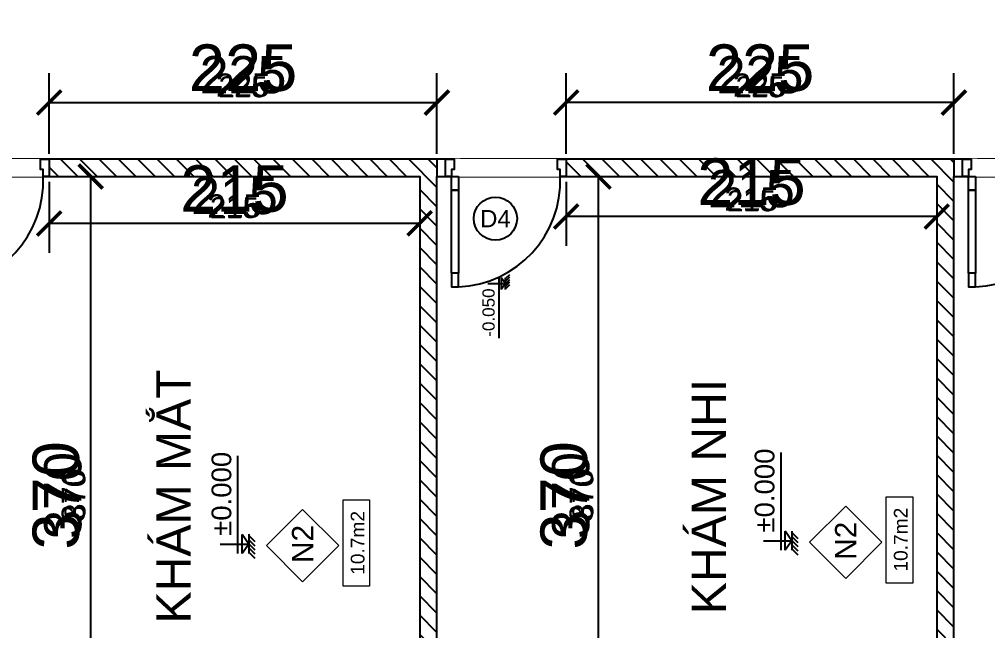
# Model space of a CAD drawing. Header units: millimetres. Extents: x -26398 to 135532, y -376633 to 43268.
# Drawn here: x 42738 to 43300, y -147854 to -147499 of the extents above; entities that cross this region are included whole.
import ezdxf
from ezdxf.enums import TextEntityAlignment as Align

# ---------------------------------------------------------------- set-up
doc = ezdxf.new("R2010")
doc.units = ezdxf.units.MM
for name, color, linetype in [('A-Door', 150, 'Continuous'), ('A5-KICHTHUOC', 251, 'Continuous'), ('cửa', 152, 'Continuous'), ('DIM', 7, 'Continuous'), ('DIM @ 10', 7, 'Continuous'), ('DIM @ 4.5', 7, 'Continuous'), ('DIM @ 5', 7, 'Continuous'), ('DIM @ 8', 7, 'Continuous'), ('NT', 1, 'Continuous'), ('TƯỜNG', 52, 'Continuous')]:
    doc.layers.add(name, color=color, linetype=linetype)
doc.layers.add('A6-GHICHU', color=147, linetype='Continuous', lineweight=20)
doc.styles.add('GHICHU35', font='', dxfattribs={"width": 0.9, "height": 350})
doc.styles.get("Standard").update_dxf_attribs({"font": 'arial.ttf'})
doc.styles.add('TUANH', font='')
doc.styles.get('GHICHU35').set_extended_font_data('VNI-Helve')
doc.styles.get('TUANH').set_extended_font_data('VNI-Helve-Condense', bold=True)
doc.dimstyles.new('SCALE dimmatbang', dxfattribs={"dimscale": 70, "dimtxt": 2.7, "dimasz": 1.4, "dimexe": 1.7, "dimexo": 0.7, "dimtad": 1, "dimtoh": 1, "dimdec": 1, "dimtxsty": 'Standard', "dimblk": 'ARCHTICK', "dimcen": 2.5, "dimclrd": 1, "dimclre": 256, "dimadec": 0, "dimazin": 0, "dimtfac": 1, "dimtdec": 1, "dimtmove": 0, "dimatfit": 3, "dimfxl": 1, "dimarcsym": 0})

# ---------------------------------------------------------------- blocks, each defined once
blk = doc.blocks.new('A$C7DB75F4D')
at = {"layer": 'A-Door'}
for points in [[(625, 740), (625, 660), (665, 660), (665, 740)], [(625, 180), (625, 660), (665, 660), (665, 180)], [(625, 100), (625, 180), (665, 180), (665, 100)], [(35, 100), (35, 60), (50, 60), (50, 50), (50, 0), (0, 0), (0, 100)], [(665, 100), (700, 100), (700, 0), (650, 0), (650, 50), (650, 60), (665, 60)]]:
    blk.add_lwpolyline(points, close=True, dxfattribs=at)
at = {"layer": 'NT', "color": 1}
blk.add_arc((650, 125), 615.5, 92.3278, 182.3278, dxfattribs=at)
blk = doc.blocks.new('CUA (D4)')
blk.add_wipeout([(111639.8, -24571.4), (111640.9, -25321.4), (111742.5, -25321.4), (111742.5, -24571.4)]).dxf.layer = 'TƯỜNG'
blk.add_lwpolyline([(111742.5, -24571.4), (111742.5, -24621.4), (111642.5, -24621.4), (111642.5, -24571.4)], close=True)
at = {"layer": 'cửa', "xscale": -1, "rotation": 270}
blk.add_blockref('A$C7DB75F4D', (111642.5, -25321.4), dxfattribs=at)
blk = doc.blocks.new('1-cote nen')
for p, q in [((-1.8, 267.2), (-1.8, 0)), ((-91.4, 101.9), (827.5, 101.9)), ((-1.8, 0), (-91.4, 62.9)), ((-91.4, 62.9), (87.7, 62.9)), ((89.6, 0), (-91.4, 0)), ((-1.8, 0), (87.7, 62.9)), ((-137.3, -60), (-77.3, 0)), ((-98.7, -60), (-38.7, 0)), ((-60, -60), (0, 0)), ((-21.3, -60), (38.7, 0)), ((17.3, -60), (77.3, 0))]:
    blk.add_line(p, q)
at = {"ltscale": 50, "style": 'GHICHU35', "width": 0.9}
blk.add_attdef('%%P0.000', (75.5, 163.9), '', height=187.5, dxfattribs=at)
blk = doc.blocks.new('_ArchTick')
at = {"color": 0, "linetype": 'ByBlock', "const_width": 0.15}
blk.add_lwpolyline([(-0.5, -0.5), (0.5, 0.5)], dxfattribs=at)
blk = doc.blocks.new('*D6228')
at = {"layer": 'DEFPOINTS', "color": 0, "transparency": 16777216}
for p in [(43073.81, -147590.16), (43073.81, -147590.16), (43073.81, -147960.16)]:
    blk.add_point(p, dxfattribs=at)
at = {"layer": 'DIM', "color": 1, "lineweight": -2, "transparency": 16777216}
blk.add_line((43073.81, -147960.16), (43073.81, -147590.16), dxfattribs=at)
at = {"layer": 'DIM', "lineweight": -2, "transparency": 16777216}
for p, q in [((43076.96, -147590.16), (43081.46, -147590.16)), ((43076.96, -147960.16), (43081.46, -147960.16))]:
    blk.add_line(p, q, dxfattribs=at)
at = {"layer": 'DIM', "color": 1, "lineweight": -2, "transparency": 16777216, "xscale": 6.3, "yscale": 6.3, "zscale": 6.3}
for p, rotation in [((43073.81, -147590.16), 90), ((43073.81, -147960.16), 270)]:
    blk.add_blockref('_ArchTick', p, dxfattribs=dict(at, rotation=rotation))
at = {"layer": 'DIM', "color": 0, "transparency": 16777216, "insert": (43064.79, -147775.16), "char_height": 12.15, "attachment_point": 5, "rotation": 90}
blk.add_mtext('370', dxfattribs=at)
blk = doc.blocks.new('*D6229')
at = {"layer": 'DEFPOINTS', "color": 0, "transparency": 16777216}
for p in [(43073.81, -147590.16), (43073.81, -147590.16), (43073.81, -147960.16)]:
    blk.add_point(p, dxfattribs=at)
at = {"layer": 'DIM', "color": 1, "lineweight": -2, "transparency": 16777216}
blk.add_line((43073.81, -147960.16), (43073.81, -147590.16), dxfattribs=at)
at = {"layer": 'DIM', "lineweight": -2, "transparency": 16777216}
for p, q in [((43080.81, -147590.16), (43090.81, -147590.16)), ((43080.81, -147960.16), (43090.81, -147960.16))]:
    blk.add_line(p, q, dxfattribs=at)
at = {"layer": 'DIM', "color": 1, "lineweight": -2, "transparency": 16777216, "xscale": 14, "yscale": 14, "zscale": 14}
for p, rotation in [((43073.81, -147590.16), 90), ((43073.81, -147960.16), 270)]:
    blk.add_blockref('_ArchTick', p, dxfattribs=dict(at, rotation=rotation))
at = {"layer": 'DIM', "color": 0, "transparency": 16777216, "insert": (43053.76, -147775.16), "char_height": 27, "attachment_point": 5, "rotation": 90}
blk.add_mtext('370', dxfattribs=at)
blk = doc.blocks.new('*D6230')
at = {"layer": 'DEFPOINTS', "color": 0, "transparency": 16777216}
for p in [(43073.81, -147590.16), (43073.81, -147590.16), (43073.81, -147960.16)]:
    blk.add_point(p, dxfattribs=at)
at = {"layer": 'DIM', "color": 1, "lineweight": -2, "transparency": 16777216}
blk.add_line((43073.81, -147960.16), (43073.81, -147590.16), dxfattribs=at)
at = {"layer": 'DIM', "lineweight": -2, "transparency": 16777216}
for p, q in [((43079.41, -147590.16), (43087.41, -147590.16)), ((43079.41, -147960.16), (43087.41, -147960.16))]:
    blk.add_line(p, q, dxfattribs=at)
at = {"layer": 'DIM', "color": 1, "lineweight": -2, "transparency": 16777216, "xscale": 11.2, "yscale": 11.2, "zscale": 11.2}
for p, rotation in [((43073.81, -147590.16), 90), ((43073.81, -147960.16), 270)]:
    blk.add_blockref('_ArchTick', p, dxfattribs=dict(at, rotation=rotation))
at = {"layer": 'DIM', "color": 0, "transparency": 16777216, "insert": (43057.77, -147775.16), "char_height": 21.6, "attachment_point": 5, "rotation": 90}
blk.add_mtext('370', dxfattribs=at)
blk = doc.blocks.new('*D6231')
at = {"layer": 'DEFPOINTS', "color": 0, "transparency": 16777216}
for p in [(43073.81, -147590.16), (43073.81, -147590.16), (43073.81, -147960.16)]:
    blk.add_point(p, dxfattribs=at)
at = {"layer": 'DIM', "color": 1, "lineweight": -2, "transparency": 16777216}
blk.add_line((43073.81, -147960.16), (43073.81, -147590.16), dxfattribs=at)
at = {"layer": 'DIM', "lineweight": -2, "transparency": 16777216}
for p, q in [((43077.31, -147590.16), (43082.31, -147590.16)), ((43077.31, -147960.16), (43082.31, -147960.16))]:
    blk.add_line(p, q, dxfattribs=at)
at = {"layer": 'DIM', "color": 1, "lineweight": -2, "transparency": 16777216, "xscale": 7, "yscale": 7, "zscale": 7}
for p, rotation in [((43073.81, -147590.16), 90), ((43073.81, -147960.16), 270)]:
    blk.add_blockref('_ArchTick', p, dxfattribs=dict(at, rotation=rotation))
at = {"layer": 'DIM', "color": 0, "transparency": 16777216, "insert": (43063.78, -147775.16), "char_height": 13.5, "attachment_point": 5, "rotation": 90}
blk.add_mtext('370', dxfattribs=at)
blk = doc.blocks.new('*D6233')
at = {"layer": 'DEFPOINTS', "color": 0, "transparency": 16777216}
for p in [(43055, -147590.16), (43270, -147590.16), (43055, -147613.38)]:
    blk.add_point(p, dxfattribs=at)
at = {"layer": 'DIM', "lineweight": -2, "transparency": 16777216}
for p, q in [((43055, -147593.31), (43055, -147621.03)), ((43270, -147593.31), (43270, -147621.03))]:
    blk.add_line(p, q, dxfattribs=at)
at = {"layer": 'DIM', "color": 1, "lineweight": -2, "transparency": 16777216}
blk.add_line((43270, -147613.38), (43055, -147613.38), dxfattribs=at)
at = {"layer": 'DIM', "color": 1, "lineweight": -2, "transparency": 16777216, "xscale": 6.3, "yscale": 6.3, "zscale": 6.3, "rotation": 180}
blk.add_blockref('_ArchTick', (43055, -147613.38), dxfattribs=at)
at = {"layer": 'DIM', "color": 1, "lineweight": -2, "transparency": 16777216, "xscale": 6.3, "yscale": 6.3, "zscale": 6.3}
blk.add_blockref('_ArchTick', (43270, -147613.38), dxfattribs=at)
at = {"layer": 'DIM', "color": 0, "transparency": 16777216, "insert": (43162.5, -147604.37), "char_height": 12.15, "attachment_point": 5}
blk.add_mtext('215', dxfattribs=at)
blk = doc.blocks.new('*D6234')
at = {"layer": 'DEFPOINTS', "color": 0, "transparency": 16777216}
for p in [(43055, -147590.16), (43270, -147590.16), (43055, -147613.38)]:
    blk.add_point(p, dxfattribs=at)
at = {"layer": 'DIM', "lineweight": -2, "transparency": 16777216}
for p, q in [((43055, -147597.16), (43055, -147630.38)), ((43270, -147597.16), (43270, -147630.38))]:
    blk.add_line(p, q, dxfattribs=at)
at = {"layer": 'DIM', "color": 1, "lineweight": -2, "transparency": 16777216}
blk.add_line((43270, -147613.38), (43055, -147613.38), dxfattribs=at)
at = {"layer": 'DIM', "color": 1, "lineweight": -2, "transparency": 16777216, "xscale": 14, "yscale": 14, "zscale": 14, "rotation": 180}
blk.add_blockref('_ArchTick', (43055, -147613.38), dxfattribs=at)
at = {"layer": 'DIM', "color": 1, "lineweight": -2, "transparency": 16777216, "xscale": 14, "yscale": 14, "zscale": 14}
blk.add_blockref('_ArchTick', (43270, -147613.38), dxfattribs=at)
at = {"layer": 'DIM', "color": 0, "transparency": 16777216, "insert": (43162.5, -147593.35), "char_height": 27, "attachment_point": 5}
blk.add_mtext('215', dxfattribs=at)
blk = doc.blocks.new('*D6235')
at = {"layer": 'DEFPOINTS', "color": 0, "transparency": 16777216}
for p in [(43055, -147590.16), (43270, -147590.16), (43055, -147613.38)]:
    blk.add_point(p, dxfattribs=at)
at = {"layer": 'DIM', "lineweight": -2, "transparency": 16777216}
for p, q in [((43055, -147595.76), (43055, -147626.98)), ((43270, -147595.76), (43270, -147626.98))]:
    blk.add_line(p, q, dxfattribs=at)
at = {"layer": 'DIM', "color": 1, "lineweight": -2, "transparency": 16777216}
blk.add_line((43270, -147613.38), (43055, -147613.38), dxfattribs=at)
at = {"layer": 'DIM', "color": 1, "lineweight": -2, "transparency": 16777216, "xscale": 11.2, "yscale": 11.2, "zscale": 11.2, "rotation": 180}
blk.add_blockref('_ArchTick', (43055, -147613.38), dxfattribs=at)
at = {"layer": 'DIM', "color": 1, "lineweight": -2, "transparency": 16777216, "xscale": 11.2, "yscale": 11.2, "zscale": 11.2}
blk.add_blockref('_ArchTick', (43270, -147613.38), dxfattribs=at)
at = {"layer": 'DIM', "color": 0, "transparency": 16777216, "insert": (43162.5, -147597.35), "char_height": 21.6, "attachment_point": 5}
blk.add_mtext('215', dxfattribs=at)
blk = doc.blocks.new('*D6236')
at = {"layer": 'DEFPOINTS', "color": 0, "transparency": 16777216}
for p in [(43055, -147590.16), (43270, -147590.16), (43055, -147613.38)]:
    blk.add_point(p, dxfattribs=at)
at = {"layer": 'DIM', "lineweight": -2, "transparency": 16777216}
for p, q in [((43055, -147593.66), (43055, -147621.88)), ((43270, -147593.66), (43270, -147621.88))]:
    blk.add_line(p, q, dxfattribs=at)
at = {"layer": 'DIM', "color": 1, "lineweight": -2, "transparency": 16777216}
blk.add_line((43270, -147613.38), (43055, -147613.38), dxfattribs=at)
at = {"layer": 'DIM', "color": 1, "lineweight": -2, "transparency": 16777216, "xscale": 7, "yscale": 7, "zscale": 7, "rotation": 180}
blk.add_blockref('_ArchTick', (43055, -147613.38), dxfattribs=at)
at = {"layer": 'DIM', "color": 1, "lineweight": -2, "transparency": 16777216, "xscale": 7, "yscale": 7, "zscale": 7}
blk.add_blockref('_ArchTick', (43270, -147613.38), dxfattribs=at)
at = {"layer": 'DIM', "color": 0, "transparency": 16777216, "insert": (43162.5, -147603.36), "char_height": 13.5, "attachment_point": 5}
blk.add_mtext('215', dxfattribs=at)
blk = doc.blocks.new('*D6238')
at = {"layer": 'DEFPOINTS', "color": 0, "transparency": 16777216}
for p in [(43055, -147547.26), (43055, -147580.16), (43280, -147580.16)]:
    blk.add_point(p, dxfattribs=at)
at = {"layer": 'DIM', "lineweight": -2, "transparency": 16777216}
for p, q in [((43055, -147577.01), (43055, -147539.61)), ((43280, -147577.01), (43280, -147539.61))]:
    blk.add_line(p, q, dxfattribs=at)
at = {"layer": 'DIM', "color": 1, "lineweight": -2, "transparency": 16777216}
blk.add_line((43280, -147547.26), (43055, -147547.26), dxfattribs=at)
at = {"layer": 'DIM', "color": 1, "lineweight": -2, "transparency": 16777216, "xscale": 6.3, "yscale": 6.3, "zscale": 6.3, "rotation": 180}
blk.add_blockref('_ArchTick', (43055, -147547.26), dxfattribs=at)
at = {"layer": 'DIM', "color": 1, "lineweight": -2, "transparency": 16777216, "xscale": 6.3, "yscale": 6.3, "zscale": 6.3}
blk.add_blockref('_ArchTick', (43280, -147547.26), dxfattribs=at)
at = {"layer": 'DIM', "color": 0, "transparency": 16777216, "insert": (43167.5, -147538.24), "char_height": 12.15, "attachment_point": 5}
blk.add_mtext('225', dxfattribs=at)
blk = doc.blocks.new('*D6239')
at = {"layer": 'DEFPOINTS', "color": 0, "transparency": 16777216}
for p in [(43055, -147547.26), (43055, -147580.16), (43280, -147580.16)]:
    blk.add_point(p, dxfattribs=at)
at = {"layer": 'DIM', "lineweight": -2, "transparency": 16777216}
for p, q in [((43055, -147573.16), (43055, -147530.26)), ((43280, -147573.16), (43280, -147530.26))]:
    blk.add_line(p, q, dxfattribs=at)
at = {"layer": 'DIM', "color": 1, "lineweight": -2, "transparency": 16777216}
blk.add_line((43280, -147547.26), (43055, -147547.26), dxfattribs=at)
at = {"layer": 'DIM', "color": 1, "lineweight": -2, "transparency": 16777216, "xscale": 14, "yscale": 14, "zscale": 14, "rotation": 180}
blk.add_blockref('_ArchTick', (43055, -147547.26), dxfattribs=at)
at = {"layer": 'DIM', "color": 1, "lineweight": -2, "transparency": 16777216, "xscale": 14, "yscale": 14, "zscale": 14}
blk.add_blockref('_ArchTick', (43280, -147547.26), dxfattribs=at)
at = {"layer": 'DIM', "color": 0, "transparency": 16777216, "insert": (43167.5, -147527.22), "char_height": 27, "attachment_point": 5}
blk.add_mtext('225', dxfattribs=at)
blk = doc.blocks.new('*D6240')
at = {"layer": 'DEFPOINTS', "color": 0, "transparency": 16777216}
for p in [(43055, -147547.26), (43055, -147580.16), (43280, -147580.16)]:
    blk.add_point(p, dxfattribs=at)
at = {"layer": 'DIM', "lineweight": -2, "transparency": 16777216}
for p, q in [((43055, -147574.56), (43055, -147533.66)), ((43280, -147574.56), (43280, -147533.66))]:
    blk.add_line(p, q, dxfattribs=at)
at = {"layer": 'DIM', "color": 1, "lineweight": -2, "transparency": 16777216}
blk.add_line((43280, -147547.26), (43055, -147547.26), dxfattribs=at)
at = {"layer": 'DIM', "color": 1, "lineweight": -2, "transparency": 16777216, "xscale": 11.2, "yscale": 11.2, "zscale": 11.2, "rotation": 180}
blk.add_blockref('_ArchTick', (43055, -147547.26), dxfattribs=at)
at = {"layer": 'DIM', "color": 1, "lineweight": -2, "transparency": 16777216, "xscale": 11.2, "yscale": 11.2, "zscale": 11.2}
blk.add_blockref('_ArchTick', (43280, -147547.26), dxfattribs=at)
at = {"layer": 'DIM', "color": 0, "transparency": 16777216, "insert": (43167.5, -147531.23), "char_height": 21.6, "attachment_point": 5}
blk.add_mtext('225', dxfattribs=at)
blk = doc.blocks.new('*D6241')
at = {"layer": 'DEFPOINTS', "color": 0, "transparency": 16777216}
for p in [(43055, -147547.26), (43055, -147580.16), (43280, -147580.16)]:
    blk.add_point(p, dxfattribs=at)
at = {"layer": 'DIM', "lineweight": -2, "transparency": 16777216}
for p, q in [((43055, -147576.66), (43055, -147538.76)), ((43280, -147576.66), (43280, -147538.76))]:
    blk.add_line(p, q, dxfattribs=at)
at = {"layer": 'DIM', "color": 1, "lineweight": -2, "transparency": 16777216}
blk.add_line((43280, -147547.26), (43055, -147547.26), dxfattribs=at)
at = {"layer": 'DIM', "color": 1, "lineweight": -2, "transparency": 16777216, "xscale": 7, "yscale": 7, "zscale": 7, "rotation": 180}
blk.add_blockref('_ArchTick', (43055, -147547.26), dxfattribs=at)
at = {"layer": 'DIM', "color": 1, "lineweight": -2, "transparency": 16777216, "xscale": 7, "yscale": 7, "zscale": 7}
blk.add_blockref('_ArchTick', (43280, -147547.26), dxfattribs=at)
at = {"layer": 'DIM', "color": 0, "transparency": 16777216, "insert": (43167.5, -147537.24), "char_height": 13.5, "attachment_point": 5}
blk.add_mtext('225', dxfattribs=at)
blk = doc.blocks.new('*D6248')
at = {"layer": 'DEFPOINTS', "color": 0, "transparency": 16777216}
for p in [(42779.08, -147590.16), (42779.08, -147590.16), (42779.08, -147960.16)]:
    blk.add_point(p, dxfattribs=at)
at = {"layer": 'DIM', "color": 1, "lineweight": -2, "transparency": 16777216}
blk.add_line((42779.08, -147960.16), (42779.08, -147590.16), dxfattribs=at)
at = {"layer": 'DIM', "lineweight": -2, "transparency": 16777216}
for p, q in [((42782.23, -147590.16), (42786.73, -147590.16)), ((42782.23, -147960.16), (42786.73, -147960.16))]:
    blk.add_line(p, q, dxfattribs=at)
at = {"layer": 'DIM', "color": 1, "lineweight": -2, "transparency": 16777216, "xscale": 6.3, "yscale": 6.3, "zscale": 6.3}
for p, rotation in [((42779.08, -147590.16), 90), ((42779.08, -147960.16), 270)]:
    blk.add_blockref('_ArchTick', p, dxfattribs=dict(at, rotation=rotation))
at = {"layer": 'DIM', "color": 0, "transparency": 16777216, "insert": (42770.06, -147775.16), "char_height": 12.15, "attachment_point": 5, "rotation": 90}
blk.add_mtext('370', dxfattribs=at)
blk = doc.blocks.new('*D6249')
at = {"layer": 'DEFPOINTS', "color": 0, "transparency": 16777216}
for p in [(42779.08, -147590.16), (42779.08, -147590.16), (42779.08, -147960.16)]:
    blk.add_point(p, dxfattribs=at)
at = {"layer": 'DIM', "color": 1, "lineweight": -2, "transparency": 16777216}
blk.add_line((42779.08, -147960.16), (42779.08, -147590.16), dxfattribs=at)
at = {"layer": 'DIM', "lineweight": -2, "transparency": 16777216}
for p, q in [((42786.08, -147590.16), (42796.08, -147590.16)), ((42786.08, -147960.16), (42796.08, -147960.16))]:
    blk.add_line(p, q, dxfattribs=at)
at = {"layer": 'DIM', "color": 1, "lineweight": -2, "transparency": 16777216, "xscale": 14, "yscale": 14, "zscale": 14}
for p, rotation in [((42779.08, -147590.16), 90), ((42779.08, -147960.16), 270)]:
    blk.add_blockref('_ArchTick', p, dxfattribs=dict(at, rotation=rotation))
at = {"layer": 'DIM', "color": 0, "transparency": 16777216, "insert": (42759.03, -147775.16), "char_height": 27, "attachment_point": 5, "rotation": 90}
blk.add_mtext('370', dxfattribs=at)
blk = doc.blocks.new('*D6250')
at = {"layer": 'DEFPOINTS', "color": 0, "transparency": 16777216}
for p in [(42779.08, -147590.16), (42779.08, -147590.16), (42779.08, -147960.16)]:
    blk.add_point(p, dxfattribs=at)
at = {"layer": 'DIM', "color": 1, "lineweight": -2, "transparency": 16777216}
blk.add_line((42779.08, -147960.16), (42779.08, -147590.16), dxfattribs=at)
at = {"layer": 'DIM', "lineweight": -2, "transparency": 16777216}
for p, q in [((42784.68, -147590.16), (42792.68, -147590.16)), ((42784.68, -147960.16), (42792.68, -147960.16))]:
    blk.add_line(p, q, dxfattribs=at)
at = {"layer": 'DIM', "color": 1, "lineweight": -2, "transparency": 16777216, "xscale": 11.2, "yscale": 11.2, "zscale": 11.2}
for p, rotation in [((42779.08, -147590.16), 90), ((42779.08, -147960.16), 270)]:
    blk.add_blockref('_ArchTick', p, dxfattribs=dict(at, rotation=rotation))
at = {"layer": 'DIM', "color": 0, "transparency": 16777216, "insert": (42763.04, -147775.16), "char_height": 21.6, "attachment_point": 5, "rotation": 90}
blk.add_mtext('370', dxfattribs=at)
blk = doc.blocks.new('*D6251')
at = {"layer": 'DEFPOINTS', "color": 0, "transparency": 16777216}
for p in [(42779.08, -147590.16), (42779.08, -147590.16), (42779.08, -147960.16)]:
    blk.add_point(p, dxfattribs=at)
at = {"layer": 'DIM', "color": 1, "lineweight": -2, "transparency": 16777216}
blk.add_line((42779.08, -147960.16), (42779.08, -147590.16), dxfattribs=at)
at = {"layer": 'DIM', "lineweight": -2, "transparency": 16777216}
for p, q in [((42782.58, -147590.16), (42787.58, -147590.16)), ((42782.58, -147960.16), (42787.58, -147960.16))]:
    blk.add_line(p, q, dxfattribs=at)
at = {"layer": 'DIM', "color": 1, "lineweight": -2, "transparency": 16777216, "xscale": 7, "yscale": 7, "zscale": 7}
for p, rotation in [((42779.08, -147590.16), 90), ((42779.08, -147960.16), 270)]:
    blk.add_blockref('_ArchTick', p, dxfattribs=dict(at, rotation=rotation))
at = {"layer": 'DIM', "color": 0, "transparency": 16777216, "insert": (42769.06, -147775.16), "char_height": 13.5, "attachment_point": 5, "rotation": 90}
blk.add_mtext('370', dxfattribs=at)
blk = doc.blocks.new('*D6253')
at = {"layer": 'DEFPOINTS', "color": 0, "transparency": 16777216}
for p in [(42755, -147590.16), (42970, -147590.16), (42755, -147617.36)]:
    blk.add_point(p, dxfattribs=at)
at = {"layer": 'DIM', "lineweight": -2, "transparency": 16777216}
for p, q in [((42755, -147593.31), (42755, -147625.01)), ((42970, -147593.31), (42970, -147625.01))]:
    blk.add_line(p, q, dxfattribs=at)
at = {"layer": 'DIM', "color": 1, "lineweight": -2, "transparency": 16777216}
blk.add_line((42970, -147617.36), (42755, -147617.36), dxfattribs=at)
at = {"layer": 'DIM', "color": 1, "lineweight": -2, "transparency": 16777216, "xscale": 6.3, "yscale": 6.3, "zscale": 6.3, "rotation": 180}
blk.add_blockref('_ArchTick', (42755, -147617.36), dxfattribs=at)
at = {"layer": 'DIM', "color": 1, "lineweight": -2, "transparency": 16777216, "xscale": 6.3, "yscale": 6.3, "zscale": 6.3}
blk.add_blockref('_ArchTick', (42970, -147617.36), dxfattribs=at)
at = {"layer": 'DIM', "color": 0, "transparency": 16777216, "insert": (42862.5, -147608.35), "char_height": 12.15, "attachment_point": 5}
blk.add_mtext('215', dxfattribs=at)
blk = doc.blocks.new('*D6254')
at = {"layer": 'DEFPOINTS', "color": 0, "transparency": 16777216}
for p in [(42755, -147590.16), (42970, -147590.16), (42755, -147617.36)]:
    blk.add_point(p, dxfattribs=at)
at = {"layer": 'DIM', "lineweight": -2, "transparency": 16777216}
for p, q in [((42755, -147597.16), (42755, -147634.36)), ((42970, -147597.16), (42970, -147634.36))]:
    blk.add_line(p, q, dxfattribs=at)
at = {"layer": 'DIM', "color": 1, "lineweight": -2, "transparency": 16777216}
blk.add_line((42970, -147617.36), (42755, -147617.36), dxfattribs=at)
at = {"layer": 'DIM', "color": 1, "lineweight": -2, "transparency": 16777216, "xscale": 14, "yscale": 14, "zscale": 14, "rotation": 180}
blk.add_blockref('_ArchTick', (42755, -147617.36), dxfattribs=at)
at = {"layer": 'DIM', "color": 1, "lineweight": -2, "transparency": 16777216, "xscale": 14, "yscale": 14, "zscale": 14}
blk.add_blockref('_ArchTick', (42970, -147617.36), dxfattribs=at)
at = {"layer": 'DIM', "color": 0, "transparency": 16777216, "insert": (42862.5, -147597.33), "char_height": 27, "attachment_point": 5}
blk.add_mtext('215', dxfattribs=at)
blk = doc.blocks.new('*D6255')
at = {"layer": 'DEFPOINTS', "color": 0, "transparency": 16777216}
for p in [(42755, -147590.16), (42970, -147590.16), (42755, -147617.36)]:
    blk.add_point(p, dxfattribs=at)
at = {"layer": 'DIM', "lineweight": -2, "transparency": 16777216}
for p, q in [((42755, -147595.76), (42755, -147630.96)), ((42970, -147595.76), (42970, -147630.96))]:
    blk.add_line(p, q, dxfattribs=at)
at = {"layer": 'DIM', "color": 1, "lineweight": -2, "transparency": 16777216}
blk.add_line((42970, -147617.36), (42755, -147617.36), dxfattribs=at)
at = {"layer": 'DIM', "color": 1, "lineweight": -2, "transparency": 16777216, "xscale": 11.2, "yscale": 11.2, "zscale": 11.2, "rotation": 180}
blk.add_blockref('_ArchTick', (42755, -147617.36), dxfattribs=at)
at = {"layer": 'DIM', "color": 1, "lineweight": -2, "transparency": 16777216, "xscale": 11.2, "yscale": 11.2, "zscale": 11.2}
blk.add_blockref('_ArchTick', (42970, -147617.36), dxfattribs=at)
at = {"layer": 'DIM', "color": 0, "transparency": 16777216, "insert": (42862.5, -147601.34), "char_height": 21.6, "attachment_point": 5}
blk.add_mtext('215', dxfattribs=at)
blk = doc.blocks.new('*D6256')
at = {"layer": 'DEFPOINTS', "color": 0, "transparency": 16777216}
for p in [(42755, -147590.16), (42970, -147590.16), (42755, -147617.36)]:
    blk.add_point(p, dxfattribs=at)
at = {"layer": 'DIM', "lineweight": -2, "transparency": 16777216}
for p, q in [((42755, -147593.66), (42755, -147625.86)), ((42970, -147593.66), (42970, -147625.86))]:
    blk.add_line(p, q, dxfattribs=at)
at = {"layer": 'DIM', "color": 1, "lineweight": -2, "transparency": 16777216}
blk.add_line((42970, -147617.36), (42755, -147617.36), dxfattribs=at)
at = {"layer": 'DIM', "color": 1, "lineweight": -2, "transparency": 16777216, "xscale": 7, "yscale": 7, "zscale": 7, "rotation": 180}
blk.add_blockref('_ArchTick', (42755, -147617.36), dxfattribs=at)
at = {"layer": 'DIM', "color": 1, "lineweight": -2, "transparency": 16777216, "xscale": 7, "yscale": 7, "zscale": 7}
blk.add_blockref('_ArchTick', (42970, -147617.36), dxfattribs=at)
at = {"layer": 'DIM', "color": 0, "transparency": 16777216, "insert": (42862.5, -147607.35), "char_height": 13.5, "attachment_point": 5}
blk.add_mtext('215', dxfattribs=at)
blk = doc.blocks.new('*D6258')
at = {"layer": 'DEFPOINTS', "color": 0, "transparency": 16777216}
for p in [(42980, -147547.26), (42755, -147580.16), (42980, -147580.16)]:
    blk.add_point(p, dxfattribs=at)
at = {"layer": 'DIM', "lineweight": -2, "transparency": 16777216}
for p, q in [((42755, -147577.01), (42755, -147539.61)), ((42980, -147577.01), (42980, -147539.61))]:
    blk.add_line(p, q, dxfattribs=at)
at = {"layer": 'DIM', "color": 1, "lineweight": -2, "transparency": 16777216}
blk.add_line((42755, -147547.26), (42980, -147547.26), dxfattribs=at)
at = {"layer": 'DIM', "color": 1, "lineweight": -2, "transparency": 16777216, "xscale": 6.3, "yscale": 6.3, "zscale": 6.3, "rotation": 180}
blk.add_blockref('_ArchTick', (42755, -147547.26), dxfattribs=at)
at = {"layer": 'DIM', "color": 1, "lineweight": -2, "transparency": 16777216, "xscale": 6.3, "yscale": 6.3, "zscale": 6.3}
blk.add_blockref('_ArchTick', (42980, -147547.26), dxfattribs=at)
at = {"layer": 'DIM', "color": 0, "transparency": 16777216, "insert": (42867.5, -147538.24), "char_height": 12.15, "attachment_point": 5}
blk.add_mtext('225', dxfattribs=at)
blk = doc.blocks.new('*D6259')
at = {"layer": 'DEFPOINTS', "color": 0, "transparency": 16777216}
for p in [(42980, -147547.26), (42755, -147580.16), (42980, -147580.16)]:
    blk.add_point(p, dxfattribs=at)
at = {"layer": 'DIM', "lineweight": -2, "transparency": 16777216}
for p, q in [((42755, -147573.16), (42755, -147530.26)), ((42980, -147573.16), (42980, -147530.26))]:
    blk.add_line(p, q, dxfattribs=at)
at = {"layer": 'DIM', "color": 1, "lineweight": -2, "transparency": 16777216}
blk.add_line((42755, -147547.26), (42980, -147547.26), dxfattribs=at)
at = {"layer": 'DIM', "color": 1, "lineweight": -2, "transparency": 16777216, "xscale": 14, "yscale": 14, "zscale": 14, "rotation": 180}
blk.add_blockref('_ArchTick', (42755, -147547.26), dxfattribs=at)
at = {"layer": 'DIM', "color": 1, "lineweight": -2, "transparency": 16777216, "xscale": 14, "yscale": 14, "zscale": 14}
blk.add_blockref('_ArchTick', (42980, -147547.26), dxfattribs=at)
at = {"layer": 'DIM', "color": 0, "transparency": 16777216, "insert": (42867.5, -147527.22), "char_height": 27, "attachment_point": 5}
blk.add_mtext('225', dxfattribs=at)
blk = doc.blocks.new('*D6260')
at = {"layer": 'DEFPOINTS', "color": 0, "transparency": 16777216}
for p in [(42980, -147547.26), (42755, -147580.16), (42980, -147580.16)]:
    blk.add_point(p, dxfattribs=at)
at = {"layer": 'DIM', "lineweight": -2, "transparency": 16777216}
for p, q in [((42755, -147574.56), (42755, -147533.66)), ((42980, -147574.56), (42980, -147533.66))]:
    blk.add_line(p, q, dxfattribs=at)
at = {"layer": 'DIM', "color": 1, "lineweight": -2, "transparency": 16777216}
blk.add_line((42755, -147547.26), (42980, -147547.26), dxfattribs=at)
at = {"layer": 'DIM', "color": 1, "lineweight": -2, "transparency": 16777216, "xscale": 11.2, "yscale": 11.2, "zscale": 11.2, "rotation": 180}
blk.add_blockref('_ArchTick', (42755, -147547.26), dxfattribs=at)
at = {"layer": 'DIM', "color": 1, "lineweight": -2, "transparency": 16777216, "xscale": 11.2, "yscale": 11.2, "zscale": 11.2}
blk.add_blockref('_ArchTick', (42980, -147547.26), dxfattribs=at)
at = {"layer": 'DIM', "color": 0, "transparency": 16777216, "insert": (42867.5, -147531.23), "char_height": 21.6, "attachment_point": 5}
blk.add_mtext('225', dxfattribs=at)
blk = doc.blocks.new('*D6261')
at = {"layer": 'DEFPOINTS', "color": 0, "transparency": 16777216}
for p in [(42980, -147547.26), (42755, -147580.16), (42980, -147580.16)]:
    blk.add_point(p, dxfattribs=at)
at = {"layer": 'DIM', "lineweight": -2, "transparency": 16777216}
for p, q in [((42755, -147576.66), (42755, -147538.76)), ((42980, -147576.66), (42980, -147538.76))]:
    blk.add_line(p, q, dxfattribs=at)
at = {"layer": 'DIM', "color": 1, "lineweight": -2, "transparency": 16777216}
blk.add_line((42755, -147547.26), (42980, -147547.26), dxfattribs=at)
at = {"layer": 'DIM', "color": 1, "lineweight": -2, "transparency": 16777216, "xscale": 7, "yscale": 7, "zscale": 7, "rotation": 180}
blk.add_blockref('_ArchTick', (42755, -147547.26), dxfattribs=at)
at = {"layer": 'DIM', "color": 1, "lineweight": -2, "transparency": 16777216, "xscale": 7, "yscale": 7, "zscale": 7}
blk.add_blockref('_ArchTick', (42980, -147547.26), dxfattribs=at)
at = {"layer": 'DIM', "color": 0, "transparency": 16777216, "insert": (42867.5, -147537.24), "char_height": 13.5, "attachment_point": 5}
blk.add_mtext('225', dxfattribs=at)
blk = doc.blocks.new('*U8947')
at = {"layer": 'DIM @ 10'}
dim = blk.add_linear_dim(base=(43073.81, -147590.16), p1=(43073.81, -147960.16), p2=(43073.81, -147590.16), angle=90, dimstyle='SCALE dimmatbang', override={"dimscale": 10, "dimtix": 0, "dimtofl": 1, "dimtmove": 0, "dimatfit": 3}, dxfattribs=at)
dim.commit()
dim.dimension.update_dxf_attribs({"geometry": '*D6229', "text_midpoint": (43053.76, -147775.16)})
at = {"layer": 'DIM @ 4.5'}
dim = blk.add_linear_dim(base=(43073.81, -147590.16), p1=(43073.81, -147960.16), p2=(43073.81, -147590.16), angle=90, dimstyle='SCALE dimmatbang', override={"dimscale": 4.5, "dimtix": 0, "dimtofl": 1, "dimtmove": 0, "dimatfit": 3}, dxfattribs=at)
dim.commit()
dim.dimension.update_dxf_attribs({"geometry": '*D6228', "text_midpoint": (43064.79, -147775.16)})
at = {"layer": 'DIM @ 5'}
dim = blk.add_linear_dim(base=(43073.81, -147590.16), p1=(43073.81, -147960.16), p2=(43073.81, -147590.16), angle=90, dimstyle='SCALE dimmatbang', override={"dimscale": 5, "dimtix": 0, "dimtofl": 1, "dimtmove": 0, "dimatfit": 3}, dxfattribs=at)
dim.commit()
dim.dimension.update_dxf_attribs({"geometry": '*D6231', "text_midpoint": (43063.78, -147775.16)})
at = {"layer": 'DIM @ 8'}
dim = blk.add_linear_dim(base=(43073.81, -147590.16), p1=(43073.81, -147960.16), p2=(43073.81, -147590.16), angle=90, dimstyle='SCALE dimmatbang', override={"dimscale": 8, "dimtix": 0, "dimtofl": 1, "dimtmove": 0, "dimatfit": 3}, dxfattribs=at)
dim.commit()
dim.dimension.update_dxf_attribs({"geometry": '*D6230', "text_midpoint": (43057.77, -147775.16)})
blk = doc.blocks.new('*U8948')
at = {"layer": 'DIM @ 10'}
dim = blk.add_linear_dim(base=(43055, -147613.38), p1=(43270, -147590.16), p2=(43055, -147590.16), angle=180, dimstyle='SCALE dimmatbang', override={"dimscale": 10, "dimtix": 0, "dimtofl": 1, "dimtmove": 0, "dimatfit": 3}, dxfattribs=at)
dim.commit()
dim.dimension.update_dxf_attribs({"geometry": '*D6234', "text_midpoint": (43162.5, -147593.35)})
at = {"layer": 'DIM @ 4.5'}
dim = blk.add_linear_dim(base=(43055, -147613.38), p1=(43270, -147590.16), p2=(43055, -147590.16), angle=180, dimstyle='SCALE dimmatbang', override={"dimscale": 4.5, "dimtix": 0, "dimtofl": 1, "dimtmove": 0, "dimatfit": 3}, dxfattribs=at)
dim.commit()
dim.dimension.update_dxf_attribs({"geometry": '*D6233', "text_midpoint": (43162.5, -147604.37)})
at = {"layer": 'DIM @ 5'}
dim = blk.add_linear_dim(base=(43055, -147613.38), p1=(43270, -147590.16), p2=(43055, -147590.16), angle=180, dimstyle='SCALE dimmatbang', override={"dimscale": 5, "dimtix": 0, "dimtofl": 1, "dimtmove": 0, "dimatfit": 3}, dxfattribs=at)
dim.commit()
dim.dimension.update_dxf_attribs({"geometry": '*D6236', "text_midpoint": (43162.5, -147603.36)})
at = {"layer": 'DIM @ 8'}
dim = blk.add_linear_dim(base=(43055, -147613.38), p1=(43270, -147590.16), p2=(43055, -147590.16), angle=180, dimstyle='SCALE dimmatbang', override={"dimscale": 8, "dimtix": 0, "dimtofl": 1, "dimtmove": 0, "dimatfit": 3}, dxfattribs=at)
dim.commit()
dim.dimension.update_dxf_attribs({"geometry": '*D6235', "text_midpoint": (43162.5, -147597.35)})
blk = doc.blocks.new('*U8949')
at = {"layer": 'DIM @ 10'}
dim = blk.add_linear_dim(base=(43055, -147547.26), p1=(43280, -147580.16), p2=(43055, -147580.16), angle=180, dimstyle='SCALE dimmatbang', override={"dimscale": 10, "dimtix": 0, "dimtofl": 1, "dimtmove": 0, "dimatfit": 3}, dxfattribs=at)
dim.commit()
dim.dimension.update_dxf_attribs({"geometry": '*D6239', "text_midpoint": (43167.5, -147527.22)})
at = {"layer": 'DIM @ 4.5'}
dim = blk.add_linear_dim(base=(43055, -147547.26), p1=(43280, -147580.16), p2=(43055, -147580.16), angle=180, dimstyle='SCALE dimmatbang', override={"dimscale": 4.5, "dimtix": 0, "dimtofl": 1, "dimtmove": 0, "dimatfit": 3}, dxfattribs=at)
dim.commit()
dim.dimension.update_dxf_attribs({"geometry": '*D6238', "text_midpoint": (43167.5, -147538.24)})
at = {"layer": 'DIM @ 5'}
dim = blk.add_linear_dim(base=(43055, -147547.26), p1=(43280, -147580.16), p2=(43055, -147580.16), angle=180, dimstyle='SCALE dimmatbang', override={"dimscale": 5, "dimtix": 0, "dimtofl": 1, "dimtmove": 0, "dimatfit": 3}, dxfattribs=at)
dim.commit()
dim.dimension.update_dxf_attribs({"geometry": '*D6241', "text_midpoint": (43167.5, -147537.24)})
at = {"layer": 'DIM @ 8'}
dim = blk.add_linear_dim(base=(43055, -147547.26), p1=(43280, -147580.16), p2=(43055, -147580.16), angle=180, dimstyle='SCALE dimmatbang', override={"dimscale": 8, "dimtix": 0, "dimtofl": 1, "dimtmove": 0, "dimatfit": 3}, dxfattribs=at)
dim.commit()
dim.dimension.update_dxf_attribs({"geometry": '*D6240', "text_midpoint": (43167.5, -147531.23)})
blk = doc.blocks.new('*U8951')
at = {"layer": 'DIM @ 10'}
dim = blk.add_linear_dim(base=(42779.08, -147590.16), p1=(42779.08, -147960.16), p2=(42779.08, -147590.16), angle=90, dimstyle='SCALE dimmatbang', override={"dimscale": 10, "dimtix": 0, "dimtofl": 1, "dimtmove": 0, "dimatfit": 3}, dxfattribs=at)
dim.commit()
dim.dimension.update_dxf_attribs({"geometry": '*D6249', "text_midpoint": (42759.03, -147775.16)})
at = {"layer": 'DIM @ 4.5'}
dim = blk.add_linear_dim(base=(42779.08, -147590.16), p1=(42779.08, -147960.16), p2=(42779.08, -147590.16), angle=90, dimstyle='SCALE dimmatbang', override={"dimscale": 4.5, "dimtix": 0, "dimtofl": 1, "dimtmove": 0, "dimatfit": 3}, dxfattribs=at)
dim.commit()
dim.dimension.update_dxf_attribs({"geometry": '*D6248', "text_midpoint": (42770.06, -147775.16)})
at = {"layer": 'DIM @ 5'}
dim = blk.add_linear_dim(base=(42779.08, -147590.16), p1=(42779.08, -147960.16), p2=(42779.08, -147590.16), angle=90, dimstyle='SCALE dimmatbang', override={"dimscale": 5, "dimtix": 0, "dimtofl": 1, "dimtmove": 0, "dimatfit": 3}, dxfattribs=at)
dim.commit()
dim.dimension.update_dxf_attribs({"geometry": '*D6251', "text_midpoint": (42769.06, -147775.16)})
at = {"layer": 'DIM @ 8'}
dim = blk.add_linear_dim(base=(42779.08, -147590.16), p1=(42779.08, -147960.16), p2=(42779.08, -147590.16), angle=90, dimstyle='SCALE dimmatbang', override={"dimscale": 8, "dimtix": 0, "dimtofl": 1, "dimtmove": 0, "dimatfit": 3}, dxfattribs=at)
dim.commit()
dim.dimension.update_dxf_attribs({"geometry": '*D6250', "text_midpoint": (42763.04, -147775.16)})
blk = doc.blocks.new('*U8952')
at = {"layer": 'DIM @ 10'}
dim = blk.add_linear_dim(base=(42755, -147617.36), p1=(42970, -147590.16), p2=(42755, -147590.16), angle=180, dimstyle='SCALE dimmatbang', override={"dimscale": 10, "dimtix": 0, "dimtofl": 1, "dimtmove": 0, "dimatfit": 3}, dxfattribs=at)
dim.commit()
dim.dimension.update_dxf_attribs({"geometry": '*D6254', "text_midpoint": (42862.5, -147597.33)})
at = {"layer": 'DIM @ 4.5'}
dim = blk.add_linear_dim(base=(42755, -147617.36), p1=(42970, -147590.16), p2=(42755, -147590.16), angle=180, dimstyle='SCALE dimmatbang', override={"dimscale": 4.5, "dimtix": 0, "dimtofl": 1, "dimtmove": 0, "dimatfit": 3}, dxfattribs=at)
dim.commit()
dim.dimension.update_dxf_attribs({"geometry": '*D6253', "text_midpoint": (42862.5, -147608.35)})
at = {"layer": 'DIM @ 5'}
dim = blk.add_linear_dim(base=(42755, -147617.36), p1=(42970, -147590.16), p2=(42755, -147590.16), angle=180, dimstyle='SCALE dimmatbang', override={"dimscale": 5, "dimtix": 0, "dimtofl": 1, "dimtmove": 0, "dimatfit": 3}, dxfattribs=at)
dim.commit()
dim.dimension.update_dxf_attribs({"geometry": '*D6256', "text_midpoint": (42862.5, -147607.35)})
at = {"layer": 'DIM @ 8'}
dim = blk.add_linear_dim(base=(42755, -147617.36), p1=(42970, -147590.16), p2=(42755, -147590.16), angle=180, dimstyle='SCALE dimmatbang', override={"dimscale": 8, "dimtix": 0, "dimtofl": 1, "dimtmove": 0, "dimatfit": 3}, dxfattribs=at)
dim.commit()
dim.dimension.update_dxf_attribs({"geometry": '*D6255', "text_midpoint": (42862.5, -147601.34)})
blk = doc.blocks.new('*U8953')
at = {"layer": 'DIM @ 10'}
dim = blk.add_linear_dim(base=(42980, -147547.26), p1=(42755, -147580.16), p2=(42980, -147580.16), angle=180, dimstyle='SCALE dimmatbang', override={"dimscale": 10, "dimtix": 0, "dimtofl": 1, "dimtmove": 0, "dimatfit": 3}, dxfattribs=at)
dim.commit()
dim.dimension.update_dxf_attribs({"geometry": '*D6259', "text_midpoint": (42867.5, -147527.22)})
at = {"layer": 'DIM @ 4.5'}
dim = blk.add_linear_dim(base=(42980, -147547.26), p1=(42755, -147580.16), p2=(42980, -147580.16), angle=180, dimstyle='SCALE dimmatbang', override={"dimscale": 4.5, "dimtix": 0, "dimtofl": 1, "dimtmove": 0, "dimatfit": 3}, dxfattribs=at)
dim.commit()
dim.dimension.update_dxf_attribs({"geometry": '*D6258', "text_midpoint": (42867.5, -147538.24)})
at = {"layer": 'DIM @ 5'}
dim = blk.add_linear_dim(base=(42980, -147547.26), p1=(42755, -147580.16), p2=(42980, -147580.16), angle=180, dimstyle='SCALE dimmatbang', override={"dimscale": 5, "dimtix": 0, "dimtofl": 1, "dimtmove": 0, "dimatfit": 3}, dxfattribs=at)
dim.commit()
dim.dimension.update_dxf_attribs({"geometry": '*D6261', "text_midpoint": (42867.5, -147537.24)})
at = {"layer": 'DIM @ 8'}
dim = blk.add_linear_dim(base=(42980, -147547.26), p1=(42755, -147580.16), p2=(42980, -147580.16), angle=180, dimstyle='SCALE dimmatbang', override={"dimscale": 8, "dimtix": 0, "dimtofl": 1, "dimtmove": 0, "dimatfit": 3}, dxfattribs=at)
dim.commit()
dim.dimension.update_dxf_attribs({"geometry": '*D6260', "text_midpoint": (42867.5, -147531.23)})

msp = doc.modelspace()

# ---------------------------------------------------------------- hatches: boundary and pattern name
at = {"layer": 'TƯỜNG'}
h = msp.add_hatch(dxfattribs=at)
h.set_pattern_fill('ANSI31', color=256, scale=2.5, angle=90)
h.set_pattern_definition([(135, (39708.225, -158367.638), (-5.61266, -5.61266), [])])
h.paths.add_polyline_path([(42075, -147580.16), (42075, -147960.16), (42085, -147960.16), (42085, -147590.16), (42670, -147590.16), (42670, -147960.16), (42680, -147960.16), (42680, -147590.16), (42970, -147590.16), (42970, -147960.16), (42980, -147960.16), (42980, -147590.16), (43270, -147590.16), (43270, -147960.16), (43280, -147960.16), (43280, -147590.16), (44065, -147590.16), (44065, -147960.16), (44075, -147960.16), (44075, -147590.16), (44655, -147590.16), (44655, -147580.16), (44075, -147580.16), (42675, -147580.16)], flags=17)
h.paths.add_polyline_path([(42685, -147370.16), (42685, -147000.16), (42675, -147000.16), (42675, -147370.16), (42085, -147370.16), (42085, -147000.16), (42075, -147000.16), (42075, -147380.16), (42675, -147380.16), (43675, -147380.16), (44655, -147380.16), (44655, -147370.16), (43685, -147370.16), (43685, -147000.16), (43675, -147000.16), (43675, -147370.16)], flags=17)
h.paths.add_polyline_path([(41795, -147960.16), (41795, -147980.16), (44675, -147980.16), (44675, -146980.16), (41775, -146980.16), (41775, -147960.16), (41795, -147960.16), (41795, -147000.16), (44655, -147000.16), (44655, -147960.16)])
h.paths.add_polyline_path([(41775, -147960.16), (41775, -147980.16), (41795, -147980.16), (41795, -147960.16)], flags=17)

# ---------------------------------------------------------------- linework, layer by layer
at = {"layer": 'A6-GHICHU', "ltscale": 0.5}
for points in [[(43240.65, -147826.03), (43240.65, -147775.92), (43256.1, -147775.92), (43256.1, -147826.03)], [(42925.51, -147827.91), (42925.51, -147777.8), (42940.96, -147777.8), (42940.96, -147827.91)], [(43238.24, -147802.39), (43217.22, -147781.38), (43196.21, -147802.39), (43217.22, -147823.41)], [(42923.1, -147804.27), (42902.08, -147783.26), (42881.07, -147804.27), (42902.08, -147825.29)]]:
    msp.add_lwpolyline(points, close=True, dxfattribs=at)
at = {"layer": 'TƯỜNG'}
msp.add_lwpolyline([(43280, -147960.16), (43280, -147590.16), (44065, -147590.16), (44065, -147960.16), (44075, -147960.16), (44075, -147590.16), (44655, -147590.16), (44655, -147580.16), (44075, -147580.16), (42675, -147580.16), (42075, -147580.16), (42075, -147960.16), (42085, -147960.16), (42085, -147590.16), (42670, -147590.16), (42670, -147960.16), (42680, -147960.16), (42680, -147590.16), (42970, -147590.16), (42970, -147960.16), (42980, -147960.16), (42980, -147590.16), (43270, -147590.16), (43270, -147960.16)], close=True, dxfattribs=at)

# ---------------------------------------------------------------- block references
at = {"layer": 'A5-KICHTHUOC', "ltscale": 0.5}
ref = msp.add_blockref('1-cote nen', (42870.79, -147803.25), dxfattribs=dict(at, xscale=0.06173531862781493, yscale=0.06173531862781493, zscale=0.06173531862781493, rotation=90))
ref.add_attrib('%%P0.000', '%%P0.000', (42860.67, -147798.59), dxfattribs={"layer": '0', "color": 4, "ltscale": 50, "height": 11.432, "rotation": 90})
ref = msp.add_blockref('1-cote nen', (43185.94, -147801.37), dxfattribs=dict(at, xscale=0.06173531862781493, yscale=0.06173531862781493, zscale=0.06173531862781493, rotation=90))
ref.add_attrib('%%P0.000', '%%P0.000', (43175.81, -147796.71), dxfattribs={"layer": '0', "color": 4, "ltscale": 50, "height": 11.432, "rotation": 90})

# ---------------------------------------------------------------- texts
for s, p in [('KHÁM MẮT', (42827.12, -147775.79)), ('KHÁM NHI', (43137.76, -147775.79))]:
    msp.add_text(s, height=20, rotation=90).set_placement(p, align=Align.MIDDLE_CENTER)
at = {"layer": 'A6-GHICHU', "ltscale": 0.5, "attachment_point": 5, "rotation": 90, "style": 'TUANH'}
for s, insert, char_height in [('{\\fArial|b0|i0|c0|p34;10.7m2}', (42934.03, -147802.72), 7.9559), ('{\\fArial|b0|i0|c0|p34;10.7m2}', (43249.18, -147800.84), 7.9559), ('{\\fArial|b0|i0|c0|p34;N\\fArial|b0|i0|c163|p34;2}', (42902.06, -147803.34), 12.3835), ('{\\fArial|b0|i0|c0|p34;N\\fArial|b0|i0|c163|p34;2}', (43217.2, -147801.46), 12.3835)]:
    msp.add_mtext(s, dxfattribs=dict(at, insert=insert, char_height=char_height))

# ---------------------------------------------------------------- next in the draw order: block references
at = {"layer": 'TƯỜNG', "xscale": -0.1, "yscale": 0.1, "zscale": 0.1, "rotation": 90}
for p in [(40222.87, -136415.91), (40522.87, -136415.91), (40822.87, -136415.91)]:
    msp.add_blockref('CUA (D4)', p, dxfattribs=at)

# ---------------------------------------------------------------- next in the draw order: linework, layer by layer
msp.add_circle((43013.94, -147614.59), 12.52)

# ---------------------------------------------------------------- next in the draw order: block references
at = {"layer": 'A5-KICHTHUOC', "ltscale": 0.5}
ref = msp.add_blockref('1-cote nen', (43019.76, -147652.36), dxfattribs=dict(at, xscale=-0.03822541714018613, yscale=0.03822541714018613, zscale=0.03822541714018613, rotation=90))
ref.add_attrib('%%P0.000', '-0.050', (43013.49, -147683.13), dxfattribs={"layer": '0', "color": 4, "ltscale": 50, "height": 7.079, "rotation": 90})
at = {"layer": 'DIM'}
for name in ['*U8953', '*U8949', '*U8952', '*U8948', '*U8951', '*U8947']:
    msp.add_blockref(name, (0, 0), dxfattribs=at)

# ---------------------------------------------------------------- next in the draw order: texts
at = {"layer": 'TƯỜNG'}
msp.add_text('D4', height=10.015, dxfattribs=at).set_placement((43013.94, -147614.59), align=Align.MIDDLE_CENTER)

doc.saveas('drawing.dxf')
